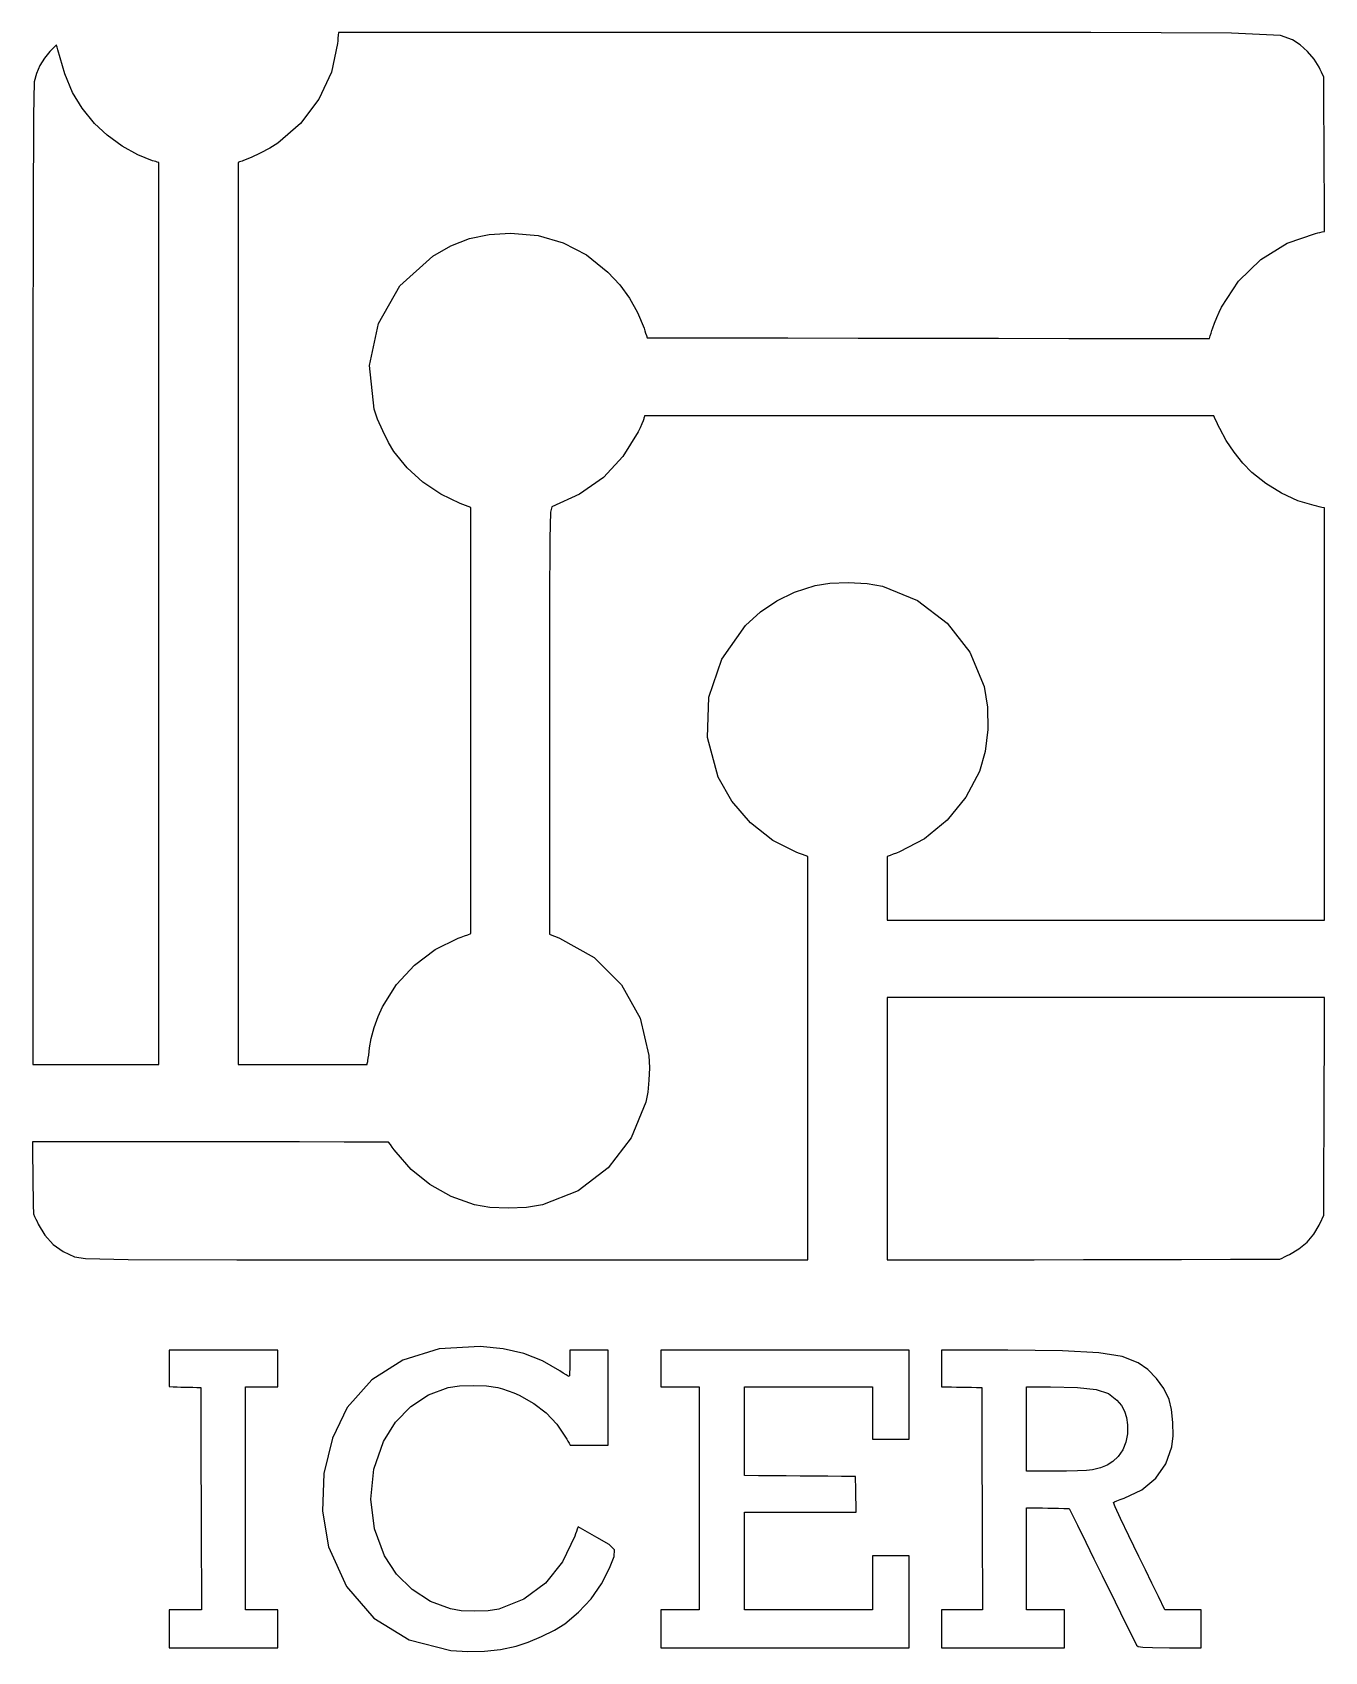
# Model space of a CAD drawing. Extents: x 29 to 187, y 91 to 289.
import ezdxf

# ---------------------------------------------------------------- set-up
doc = ezdxf.new("R2010")
doc.units = 0
doc.layers.add('Layer_1', color=7, linetype='CONTINUOUS')

msp = doc.modelspace()

# ---------------------------------------------------------------- linework, layer by layer
at = {"layer": 'Layer_1', "color": 7}
for p, q in [((32.287986, 287.069306), (32.085139, 286.866458)), ((32.332083, 286.919375), (32.287986, 287.069306)), ((32.287986, 287.069306), (32.287986, 287.069306)), ((32.367361, 286.760625), (32.332083, 286.919375)), ((66.622083, 287.210417), (65.890069, 283.735556)), ((66.648542, 287.554375), (66.622083, 287.210417)), ((66.675, 287.898333), (66.648542, 287.554375)), ((66.701458, 288.242292), (66.675, 287.898333)), ((66.727917, 288.58625), (66.701458, 288.242292)), ((80.953681, 288.58625), (66.727917, 288.58625)), ((66.727917, 288.58625), (66.727917, 288.58625)), ((95.170625, 288.58625), (80.953681, 288.58625)), ((109.396389, 288.58625), (95.170625, 288.58625)), ((123.622153, 288.58625), (109.396389, 288.58625)), ((158.661806, 288.577431), (123.622153, 288.58625)), ((175.842083, 288.498056), (158.661806, 288.577431)), ((181.839306, 288.224653), (175.842083, 288.498056)), ((183.312153, 287.677847), (181.839306, 288.224653)), ((184.238194, 287.078125), (183.312153, 287.677847)), ((185.146597, 286.257917), (184.238194, 287.078125)), ((30.815139, 285.455347), (30.250694, 284.538125)), ((31.476597, 286.249097), (30.815139, 285.455347)), ((31.679444, 286.451944), (31.476597, 286.249097)), ((31.882292, 286.663611), (31.679444, 286.451944)), ((32.085139, 286.866458), (31.882292, 286.663611)), ((32.411458, 286.601875), (32.367361, 286.760625)), ((32.446736, 286.451944), (32.411458, 286.601875)), ((33.293403, 283.541528), (32.446736, 286.451944)), ((185.949167, 285.314236), (185.146597, 286.257917)), ((186.557708, 284.326458), (185.949167, 285.314236)), ((29.818542, 283.559167), (29.545139, 282.55375)), ((30.250694, 284.538125), (29.818542, 283.559167)), ((34.237083, 281.257292), (33.293403, 283.541528)), ((65.890069, 283.735556), (64.346667, 280.419444)), ((186.698819, 284.035417), (186.557708, 284.326458)), ((186.839931, 283.744375), (186.698819, 284.035417)), ((186.989861, 283.444514), (186.839931, 283.744375)), ((187.130972, 283.153472), (186.989861, 283.444514)), ((187.148611, 280.789861), (187.130972, 283.153472)), ((29.545139, 282.55375), (29.465764, 278.382153)), ((35.40125, 279.317014), (34.237083, 281.257292)), ((36.927014, 277.447292), (35.40125, 279.317014)), ((64.346667, 280.419444), (62.115347, 277.447292)), ((187.157431, 278.42625), (187.148611, 280.789861)), ((29.465764, 278.382153), (29.412847, 266.863958)), ((38.470417, 276.018542), (36.927014, 277.447292)), ((62.115347, 277.447292), (59.319583, 275.048403)), ((187.16625, 276.071458), (187.157431, 278.42625)), ((40.296042, 274.695625), (38.470417, 276.018542)), ((59.319583, 275.048403), (58.331806, 274.439861)), ((187.183889, 273.707847), (187.16625, 276.071458)), ((42.218681, 273.619653), (40.296042, 274.695625)), ((44.026667, 272.896458), (42.218681, 273.619653)), ((56.056389, 273.284514), (55.147986, 272.922917)), ((57.185278, 273.8225), (56.056389, 273.284514)), ((58.331806, 274.439861), (57.185278, 273.8225)), ((187.192708, 271.344236), (187.183889, 273.707847)), ((44.220694, 272.843542), (44.026667, 272.896458)), ((44.405903, 272.790625), (44.220694, 272.843542)), ((44.599931, 272.728889), (44.405903, 272.790625)), ((44.793958, 272.675972), (44.599931, 272.728889)), ((44.793958, 258.9), (44.793958, 272.675972)), ((54.645278, 272.764167), (54.477708, 272.702431)), ((54.477708, 272.702431), (54.477708, 258.926458)), ((54.812847, 272.817083), (54.645278, 272.764167)), ((54.980417, 272.87), (54.812847, 272.817083)), ((55.147986, 272.922917), (54.980417, 272.87)), ((187.210347, 268.980625), (187.192708, 271.344236)), ((187.219167, 266.617014), (187.210347, 268.980625)), ((29.412847, 266.863958), (29.377569, 248.060903)), ((187.236806, 264.253403), (187.219167, 266.617014)), ((80.477431, 262.515972), (82.744028, 263.397917)), ((82.744028, 263.397917), (85.142917, 263.900625)), ((85.142917, 263.900625), (87.753472, 264.068194)), ((87.753472, 264.068194), (91.1225, 263.777153)), ((91.1225, 263.777153), (94.209306, 262.886389)), ((182.650694, 262.842292), (186.107917, 264.024097)), ((186.107917, 264.024097), (186.390139, 264.085833)), ((186.390139, 264.085833), (186.672361, 264.13875)), ((186.672361, 264.13875), (186.954583, 264.200486)), ((186.954583, 264.200486), (187.236806, 264.253403)), ((74.250903, 257.603542), (78.246111, 261.245972)), ((78.246111, 261.245972), (80.477431, 262.515972)), ((94.209306, 262.886389), (97.040347, 261.404722)), ((97.040347, 261.404722), (99.659722, 259.305694)), ((179.449236, 260.840278), (182.650694, 262.842292)), ((99.659722, 259.305694), (101.106111, 257.753472)), ((176.706389, 258.176806), (179.449236, 260.840278)), ((44.793958, 245.124028), (44.793958, 258.9)), ((54.477708, 258.926458), (54.477708, 245.150486)), ((71.640347, 253.035069), (74.250903, 257.603542)), ((101.106111, 257.753472), (102.314375, 256.113056)), ((174.616181, 255.010625), (176.706389, 258.176806)), ((102.314375, 256.113056), (103.293333, 254.340347)), ((103.293333, 254.340347), (104.078264, 252.426528)), ((173.787153, 253.070347), (174.051736, 253.749444)), ((174.051736, 253.749444), (174.342778, 254.419722)), ((174.342778, 254.419722), (174.616181, 255.010625)), ((70.546736, 247.893333), (71.640347, 253.035069)), ((104.078264, 252.426528), (104.175278, 252.135486)), ((104.175278, 252.135486), (104.272292, 251.844444)), ((104.272292, 251.844444), (104.369306, 251.562222)), ((104.369306, 251.562222), (104.466319, 251.271181)), ((104.466319, 251.271181), (113.056458, 251.253542)), ((173.160972, 251.174167), (173.266806, 251.500486)), ((173.266806, 251.500486), (173.363819, 251.826806)), ((173.363819, 251.826806), (173.469653, 252.144306)), ((173.469653, 252.144306), (173.575486, 252.470625)), ((173.575486, 252.470625), (173.787153, 253.070347)), ((113.056458, 251.253542), (121.637778, 251.244722)), ((121.637778, 251.244722), (130.227917, 251.235903)), ((130.227917, 251.235903), (138.818056, 251.227083)), ((138.818056, 251.227083), (147.399375, 251.209444)), ((147.399375, 251.209444), (155.989514, 251.200625)), ((155.989514, 251.200625), (164.570833, 251.191806)), ((164.570833, 251.191806), (173.160972, 251.174167)), ((29.377569, 248.060903), (29.36875, 222.025903)), ((71.102361, 242.539931), (70.546736, 247.893333)), ((44.793958, 231.348056), (44.793958, 245.124028)), ((54.477708, 245.150486), (54.477708, 231.365694)), ((71.516875, 241.340486), (71.102361, 242.539931)), ((104.034167, 241.375764), (103.954792, 241.137639)), ((104.060625, 241.463958), (104.034167, 241.375764)), ((104.087083, 241.552153), (104.060625, 241.463958)), ((104.113542, 241.649167), (104.087083, 241.552153)), ((104.131181, 241.737361), (104.113542, 241.649167)), ((112.827153, 241.737361), (104.131181, 241.737361)), ((104.131181, 241.737361), (104.131181, 241.737361)), ((121.523125, 241.737361), (112.827153, 241.737361)), ((130.210278, 241.737361), (121.523125, 241.737361)), ((138.90625, 241.737361), (130.210278, 241.737361)), ((147.602222, 241.737361), (138.90625, 241.737361)), ((156.289375, 241.737361), (147.602222, 241.737361)), ((164.985347, 241.737361), (156.289375, 241.737361)), ((173.681319, 241.737361), (164.985347, 241.737361)), ((173.866528, 241.340486), (173.681319, 241.737361)), ((72.143056, 239.885278), (71.516875, 241.340486)), ((72.839792, 238.465347), (72.143056, 239.885278)), ((103.34625, 239.770625), (101.494167, 236.754375)), ((103.584375, 240.282153), (103.34625, 239.770625)), ((103.796042, 240.749583), (103.584375, 240.282153)), ((103.954792, 241.137639), (103.796042, 240.749583)), ((174.051736, 240.952431), (173.866528, 241.340486)), ((174.236944, 240.564375), (174.051736, 240.952431)), ((174.422153, 240.176319), (174.236944, 240.564375)), ((175.215903, 238.721111), (174.422153, 240.176319)), ((73.492431, 237.380556), (72.839792, 238.465347)), ((176.186042, 237.274722), (175.215903, 238.721111)), ((75.115208, 235.396181), (73.492431, 237.380556)), ((101.494167, 236.754375), (99.104097, 234.205556)), ((177.262014, 235.934167), (176.186042, 237.274722)), ((178.355625, 234.805278), (177.262014, 235.934167)), ((77.064306, 233.641111), (75.115208, 235.396181)), ((79.251528, 232.168264), (77.064306, 233.641111)), ((99.104097, 234.205556), (96.2025, 232.150625)), ((180.066597, 233.447083), (178.355625, 234.805278)), ((81.623958, 231.039375), (79.251528, 232.168264)), ((96.2025, 232.150625), (92.824653, 230.633681)), ((181.980417, 232.282917), (180.066597, 233.447083)), ((183.982431, 231.365694), (181.980417, 232.282917)), ((44.793958, 217.572083), (44.793958, 231.348056)), ((54.477708, 231.365694), (54.477708, 217.589722)), ((81.941458, 230.915903), (81.623958, 231.039375)), ((82.267778, 230.792431), (81.941458, 230.915903)), ((82.585278, 230.668958), (82.267778, 230.792431)), ((82.911597, 230.545486), (82.585278, 230.668958)), ((82.911597, 224.036736), (82.911597, 230.545486)), ((92.648264, 229.972222), (92.55125, 226.761944)), ((92.824653, 230.633681), (92.648264, 229.972222)), ((185.949167, 230.765972), (183.982431, 231.365694)), ((186.266667, 230.686597), (185.949167, 230.765972)), ((186.584167, 230.616042), (186.266667, 230.686597)), ((186.901667, 230.545486), (186.584167, 230.616042)), ((187.219167, 230.474931), (186.901667, 230.545486)), ((187.219167, 224.177847), (187.219167, 230.474931)), ((92.55125, 226.761944), (92.515972, 218.939097)), ((82.911597, 217.527986), (82.911597, 224.036736)), ((187.219167, 217.880764), (187.219167, 224.177847)), ((29.36875, 222.025903), (29.36875, 207.138681)), ((120.288403, 219.133125), (122.475625, 220.191458)), ((122.475625, 220.191458), (124.971528, 221.011667)), ((124.971528, 221.011667), (126.761875, 221.285069)), ((126.761875, 221.285069), (129.037292, 221.355625)), ((129.037292, 221.355625), (131.347986, 221.240972)), ((131.347986, 221.240972), (133.226528, 220.923472)), ((133.226528, 220.923472), (137.503958, 219.159583)), ((92.515972, 218.939097), (92.507153, 204.457569)), ((116.487222, 216.099236), (118.321667, 217.78375)), ((118.321667, 217.78375), (120.288403, 219.133125)), ((137.503958, 219.159583), (141.111111, 216.407917)), ((187.219167, 211.583681), (187.219167, 217.880764)), ((44.793958, 203.796111), (44.793958, 217.572083)), ((54.477708, 217.589722), (54.477708, 203.804931)), ((82.911597, 211.019236), (82.911597, 217.527986)), ((113.567986, 212.007014), (116.487222, 216.099236)), ((141.111111, 216.407917), (143.871597, 212.853681)), ((111.998125, 207.359167), (113.567986, 212.007014)), ((143.871597, 212.853681), (145.626667, 208.655625)), ((82.911597, 204.510486), (82.911597, 211.019236)), ((187.219167, 205.286597), (187.219167, 211.583681)), ((145.626667, 208.655625), (146.058819, 206.142083)), ((29.36875, 207.138681), (29.36875, 192.251458)), ((111.830556, 202.446736), (111.998125, 207.359167)), ((146.058819, 206.142083), (146.094097, 203.425694)), ((44.793958, 190.020139), (44.793958, 203.796111)), ((54.477708, 203.804931), (54.477708, 190.028958)), ((82.911597, 198.001736), (82.911597, 204.510486)), ((92.507153, 204.457569), (92.507153, 197.94)), ((187.219167, 198.998333), (187.219167, 205.286597)), ((113.118194, 197.578403), (111.830556, 202.446736)), ((146.094097, 203.425694), (145.758958, 200.735764)), ((145.758958, 200.735764), (145.053403, 198.275139)), ((82.911597, 191.492986), (82.911597, 198.001736)), ((92.507153, 197.94), (92.507153, 191.422431)), ((145.053403, 198.275139), (143.412986, 195.135417)), ((187.219167, 192.70125), (187.219167, 198.998333)), ((114.785069, 194.650347), (113.118194, 197.578403)), ((117.078125, 192.013333), (114.785069, 194.650347)), ((143.412986, 195.135417), (141.119931, 192.330833)), ((29.36875, 192.251458), (29.36875, 177.355417)), ((119.803333, 189.861389), (117.078125, 192.013333)), ((141.119931, 192.330833), (138.359444, 190.055417)), ((187.219167, 186.404167), (187.219167, 192.70125)), ((44.793958, 176.244167), (44.793958, 190.020139)), ((54.477708, 190.028958), (54.477708, 176.244167)), ((82.911597, 184.984236), (82.911597, 191.492986)), ((92.507153, 191.422431), (92.507153, 184.904861)), ((138.359444, 190.055417), (135.299097, 188.459097)), ((122.749028, 188.370903), (119.803333, 189.861389)), ((123.084167, 188.25625), (122.749028, 188.370903)), ((123.419306, 188.132778), (123.084167, 188.25625)), ((123.745625, 188.018125), (123.419306, 188.132778)), ((124.080764, 187.894653), (123.745625, 188.018125)), ((134.152569, 188.026944), (133.764514, 187.877014)), ((134.531806, 188.168056), (134.152569, 188.026944)), ((134.911042, 188.317986), (134.531806, 188.168056)), ((135.299097, 188.459097), (134.911042, 188.317986)), ((124.080764, 181.729861), (124.080764, 187.894653)), ((133.764514, 187.877014), (133.764514, 186.906875)), ((133.764514, 186.906875), (133.764514, 185.936736)), ((187.219167, 180.107083), (187.219167, 186.404167)), ((82.911597, 178.475486), (82.911597, 184.984236)), ((92.507153, 184.904861), (92.507153, 178.387292)), ((133.764514, 185.936736), (133.764514, 184.966597)), ((133.764514, 184.966597), (133.764514, 183.996458)), ((133.764514, 183.996458), (133.764514, 183.0175)), ((133.764514, 183.0175), (133.764514, 182.047361)), ((133.764514, 182.047361), (133.764514, 181.077222)), ((124.080764, 175.573889), (124.080764, 181.729861)), ((133.764514, 181.077222), (133.764514, 180.107083)), ((133.764514, 180.107083), (140.449653, 180.107083)), ((140.449653, 180.107083), (147.125972, 180.107083)), ((147.125972, 180.107083), (153.811111, 180.107083)), ((153.811111, 180.107083), (160.49625, 180.107083)), ((160.49625, 180.107083), (167.172569, 180.107083)), ((167.172569, 180.107083), (173.857708, 180.107083)), ((173.857708, 180.107083), (180.542847, 180.107083)), ((180.542847, 180.107083), (187.219167, 180.107083)), ((81.747431, 178.043333), (82.135486, 178.184444)), ((82.135486, 178.184444), (82.523542, 178.334375)), ((82.523542, 178.334375), (82.911597, 178.475486)), ((92.507153, 178.387292), (92.824653, 178.263819)), ((92.824653, 178.263819), (93.133333, 178.149167)), ((93.133333, 178.149167), (93.450833, 178.025694)), ((29.36875, 177.355417), (29.36875, 162.468194)), ((44.793958, 162.468194), (44.793958, 176.244167)), ((54.477708, 176.244167), (54.477708, 162.468194)), ((76.005972, 174.594931), (78.554792, 176.50875)), ((78.554792, 176.50875), (81.368194, 177.902222)), ((81.368194, 177.902222), (81.747431, 178.043333)), ((93.450833, 178.025694), (93.759514, 177.902222)), ((93.759514, 177.902222), (97.966389, 175.547431)), ((73.81875, 172.231319), (76.005972, 174.594931)), ((97.966389, 175.547431), (101.317778, 172.213681)), ((124.080764, 169.409097), (124.080764, 175.573889)), ((72.107778, 169.506111), (73.81875, 172.231319)), ((101.317778, 172.213681), (103.610833, 168.139097)), ((133.764514, 170.661458), (133.764514, 166.657431)), ((140.449653, 170.661458), (133.764514, 170.661458)), ((133.764514, 170.661458), (133.764514, 170.661458)), ((147.134792, 170.661458), (140.449653, 170.661458)), ((153.811111, 170.661458), (147.134792, 170.661458)), ((160.49625, 170.661458), (153.811111, 170.661458)), ((167.181389, 170.661458), (160.49625, 170.661458)), ((173.866528, 170.661458), (167.181389, 170.661458)), ((180.551667, 170.661458), (173.866528, 170.661458)), ((187.227986, 170.661458), (180.551667, 170.661458)), ((187.219167, 167.336528), (187.227986, 170.661458)), ((71.111181, 166.98375), (71.578611, 168.324306)), ((71.578611, 168.324306), (72.107778, 169.506111)), ((124.080764, 163.244306), (124.080764, 169.409097)), ((70.749583, 165.660833), (71.111181, 166.98375)), ((103.610833, 168.139097), (104.669167, 163.579444)), ((133.764514, 166.657431), (133.764514, 162.644583)), ((187.210347, 164.002778), (187.219167, 167.336528)), ((70.485, 164.064514), (70.537917, 164.514306)), ((70.537917, 164.514306), (70.749583, 165.660833)), ((29.36875, 162.468194), (31.291389, 162.468194)), ((31.291389, 162.468194), (33.222847, 162.468194)), ((33.222847, 162.468194), (35.145486, 162.468194)), ((35.145486, 162.468194), (37.076944, 162.468194)), ((37.076944, 162.468194), (39.008403, 162.468194)), ((39.008403, 162.468194), (40.931042, 162.468194)), ((40.931042, 162.468194), (42.8625, 162.468194)), ((42.8625, 162.468194), (44.793958, 162.468194)), ((54.477708, 162.468194), (56.444444, 162.468194)), ((56.444444, 162.468194), (58.42, 162.468194)), ((58.42, 162.468194), (60.386736, 162.468194)), ((60.386736, 162.468194), (62.353472, 162.468194)), ((62.353472, 162.468194), (64.329028, 162.468194)), ((64.329028, 162.468194), (66.295764, 162.468194)), ((66.295764, 162.468194), (68.2625, 162.468194)), ((68.2625, 162.468194), (70.238056, 162.468194)), ((70.238056, 162.468194), (70.255694, 162.591667)), ((70.255694, 162.591667), (70.282153, 162.715139)), ((70.282153, 162.715139), (70.308611, 162.838611)), ((70.308611, 162.838611), (70.32625, 162.962083)), ((70.32625, 162.962083), (70.370347, 163.235486)), ((70.370347, 163.235486), (70.432083, 163.614722)), ((70.432083, 163.614722), (70.485, 164.064514)), ((104.669167, 163.579444), (104.730903, 162.071319)), ((124.080764, 157.088333), (124.080764, 163.244306)), ((133.764514, 162.644583), (133.764514, 158.640556)), ((187.192708, 160.677847), (187.210347, 164.002778)), ((104.677986, 160.545556), (104.528056, 159.107986)), ((104.730903, 162.071319), (104.677986, 160.545556)), ((187.183889, 157.344097), (187.192708, 160.677847)), ((104.528056, 159.107986), (104.281111, 157.864444)), ((133.764514, 158.640556), (133.764514, 154.627708)), ((104.281111, 157.864444), (102.490764, 153.498819)), ((124.080764, 150.923542), (124.080764, 157.088333)), ((187.16625, 154.019167), (187.183889, 157.344097)), ((133.764514, 154.627708), (133.764514, 150.623681)), ((34.775069, 153.022569), (29.333472, 153.031389)), ((29.333472, 153.031389), (29.351111, 151.928958)), ((40.216667, 153.022569), (34.775069, 153.022569)), ((45.658264, 153.022569), (40.216667, 153.022569)), ((51.099861, 153.01375), (45.658264, 153.022569)), ((56.541458, 153.01375), (51.099861, 153.01375)), ((61.983056, 153.01375), (56.541458, 153.01375)), ((67.424653, 153.004931), (61.983056, 153.01375)), ((72.86625, 153.004931), (67.424653, 153.004931)), ((73.086736, 152.69625), (72.86625, 153.004931)), ((73.316042, 152.37875), (73.086736, 152.69625)), ((73.536528, 152.070069), (73.316042, 152.37875)), ((102.490764, 153.498819), (99.686181, 149.83875)), ((187.157431, 150.685417), (187.16625, 154.019167)), ((29.351111, 151.928958), (29.359931, 150.826528)), ((29.359931, 150.826528), (29.377569, 149.724097)), ((73.765833, 151.761389), (73.536528, 152.070069)), ((75.626736, 149.627083), (73.765833, 151.761389)), ((124.080764, 144.75875), (124.080764, 150.923542)), ((133.764514, 150.623681), (133.764514, 146.610833)), ((187.148611, 147.360486), (187.157431, 150.685417)), ((29.377569, 149.724097), (29.395208, 148.621667)), ((29.395208, 148.621667), (29.404028, 147.519236)), ((77.910972, 147.810278), (75.626736, 149.627083)), ((99.686181, 149.83875), (96.026111, 147.060625)), ((29.404028, 147.519236), (29.421667, 146.416806)), ((29.421667, 146.416806), (29.439306, 145.314375)), ((80.512708, 146.363889), (77.910972, 147.810278)), ((96.026111, 147.060625), (91.678125, 145.332014)), ((133.764514, 146.610833), (133.764514, 142.597986)), ((187.130972, 144.035556), (187.148611, 147.360486)), ((29.439306, 145.314375), (29.456944, 144.211944)), ((83.361389, 145.340833), (80.512708, 146.363889)), ((85.24875, 145.014514), (83.361389, 145.340833)), ((87.47125, 144.908681), (85.24875, 145.014514)), ((89.711389, 145.014514), (87.47125, 144.908681)), ((91.678125, 145.332014), (89.711389, 145.014514)), ((124.080764, 138.602778), (124.080764, 144.75875)), ((29.456944, 144.211944), (29.598056, 143.894444)), ((29.598056, 143.894444), (29.747986, 143.585764)), ((29.747986, 143.585764), (29.897917, 143.277083)), ((29.897917, 143.277083), (30.047847, 142.959583)), ((30.047847, 142.959583), (30.850417, 141.610208)), ((133.764514, 142.597986), (133.764514, 138.593958)), ((185.913889, 141.7425), (186.557708, 142.827292)), ((186.557708, 142.827292), (186.698819, 143.127153)), ((186.698819, 143.127153), (186.84875, 143.427014)), ((186.84875, 143.427014), (186.989861, 143.726875)), ((186.989861, 143.726875), (187.130972, 144.035556)), ((30.850417, 141.610208), (31.864653, 140.490139)), ((31.864653, 140.490139), (33.081736, 139.608194)), ((184.097083, 139.943333), (185.084861, 140.772361)), ((185.084861, 140.772361), (185.913889, 141.7425)), ((33.081736, 139.608194), (34.492847, 138.973194)), ((34.492847, 138.973194), (35.824583, 138.761528)), ((35.824583, 138.761528), (41.028056, 138.655694)), ((41.028056, 138.655694), (54.301319, 138.611597)), ((54.301319, 138.611597), (79.815972, 138.602778)), ((79.815972, 138.602778), (90.884375, 138.602778)), ((90.884375, 138.602778), (101.943958, 138.602778)), ((101.943958, 138.602778), (113.012361, 138.602778)), ((113.012361, 138.602778), (124.080764, 138.602778)), ((133.764514, 138.593958), (139.761736, 138.602778)), ((139.761736, 138.602778), (145.758958, 138.620417)), ((145.758958, 138.620417), (151.756181, 138.629236)), ((151.756181, 138.629236), (157.762222, 138.638056)), ((157.762222, 138.638056), (163.759444, 138.655694)), ((163.759444, 138.655694), (169.756667, 138.664514)), ((169.756667, 138.664514), (175.753889, 138.673333)), ((175.753889, 138.673333), (181.751111, 138.690972)), ((181.751111, 138.690972), (182.050972, 138.832083)), ((182.050972, 138.832083), (182.350833, 138.982014)), ((182.350833, 138.982014), (182.659514, 139.123125)), ((182.659514, 139.123125), (182.959375, 139.273056)), ((182.959375, 139.273056), (184.097083, 139.943333)), ((46.046319, 127.552014), (46.046319, 126.996389)), ((47.704375, 127.552014), (46.046319, 127.552014)), ((46.046319, 127.552014), (46.046319, 127.552014)), ((46.046319, 126.996389), (46.046319, 126.440764)), ((49.362431, 127.552014), (47.704375, 127.552014)), ((51.029306, 127.552014), (49.362431, 127.552014)), ((52.687361, 127.552014), (51.029306, 127.552014)), ((54.345417, 127.552014), (52.687361, 127.552014)), ((56.003472, 127.552014), (54.345417, 127.552014)), ((57.661528, 127.552014), (56.003472, 127.552014)), ((59.319583, 127.552014), (57.661528, 127.552014)), ((59.319583, 126.996389), (59.319583, 127.552014)), ((59.319583, 126.440764), (59.319583, 126.996389)), ((79.0575, 127.737222), (74.6125, 126.361389)), ((84.058125, 128.037083), (79.0575, 127.737222)), ((86.862708, 127.746042), (84.058125, 128.037083)), ((84.058125, 128.037083), (84.058125, 128.037083)), ((89.367431, 127.163958), (86.862708, 127.746042)), ((91.660486, 126.264375), (89.367431, 127.163958)), ((95.602778, 127.552014), (95.020694, 127.552014)), ((95.020694, 127.552014), (95.020694, 127.155139)), ((95.020694, 127.155139), (95.020694, 126.749444)), ((95.020694, 126.749444), (95.020694, 126.352569)), ((96.184861, 127.552014), (95.602778, 127.552014)), ((96.766944, 127.552014), (96.184861, 127.552014)), ((97.349028, 127.552014), (96.766944, 127.552014)), ((97.931111, 127.552014), (97.349028, 127.552014)), ((98.513194, 127.552014), (97.931111, 127.552014)), ((99.104097, 127.552014), (98.513194, 127.552014)), ((99.686181, 127.552014), (99.104097, 127.552014)), ((99.686181, 126.105625), (99.686181, 127.552014)), ((106.142014, 127.552014), (106.142014, 126.996389)), ((109.934375, 127.552014), (106.142014, 127.552014)), ((106.142014, 127.552014), (106.142014, 127.552014)), ((106.142014, 126.996389), (106.142014, 126.440764)), ((113.717917, 127.552014), (109.934375, 127.552014)), ((117.510278, 127.552014), (113.717917, 127.552014)), ((121.302639, 127.552014), (117.510278, 127.552014)), ((125.086181, 127.552014), (121.302639, 127.552014)), ((128.878542, 127.552014), (125.086181, 127.552014)), ((132.670903, 127.552014), (128.878542, 127.552014)), ((136.454444, 127.552014), (132.670903, 127.552014)), ((136.454444, 126.193819), (136.454444, 127.552014)), ((140.405556, 127.552014), (140.405556, 126.996389)), ((142.434028, 127.552014), (140.405556, 127.552014)), ((140.405556, 127.552014), (140.405556, 127.552014)), ((140.405556, 126.996389), (140.405556, 126.440764)), ((144.4625, 127.552014), (142.434028, 127.552014)), ((146.490972, 127.552014), (144.4625, 127.552014)), ((148.519444, 127.552014), (146.490972, 127.552014)), ((155.213403, 127.490278), (148.519444, 127.552014)), ((159.640764, 127.260972), (155.213403, 127.490278)), ((162.489444, 126.793542), (159.640764, 127.260972)), ((164.438542, 126.02625), (162.489444, 126.793542)), ((46.046319, 126.440764), (46.046319, 125.885139)), ((46.046319, 125.885139), (46.046319, 125.329514)), ((46.046319, 125.329514), (46.046319, 124.782708)), ((46.046319, 124.782708), (46.046319, 124.227083)), ((59.319583, 125.885139), (59.319583, 126.440764)), ((59.319583, 125.329514), (59.319583, 125.885139)), ((59.319583, 124.773889), (59.319583, 125.329514)), ((59.319583, 124.218264), (59.319583, 124.773889)), ((74.6125, 126.361389), (70.828958, 123.953681)), ((93.794792, 125.038472), (91.660486, 126.264375)), ((94.200486, 124.765069), (93.794792, 125.038472)), ((94.553264, 124.553403), (94.200486, 124.765069)), ((94.985417, 124.817986), (94.958958, 124.474028)), ((95.011875, 125.329514), (94.985417, 124.817986)), ((95.020694, 125.946875), (95.011875, 125.329514)), ((95.020694, 126.352569), (95.020694, 125.946875)), ((99.686181, 124.659236), (99.686181, 126.105625)), ((99.686181, 123.212847), (99.686181, 124.659236)), ((106.142014, 126.440764), (106.142014, 125.885139)), ((106.142014, 125.885139), (106.142014, 125.329514)), ((106.142014, 125.329514), (106.142014, 124.773889)), ((106.142014, 124.773889), (106.142014, 124.218264)), ((136.454444, 124.835625), (136.454444, 126.193819)), ((136.454444, 123.477431), (136.454444, 124.835625)), ((140.405556, 126.440764), (140.405556, 125.885139)), ((140.405556, 125.885139), (140.405556, 125.329514)), ((140.405556, 125.329514), (140.405556, 124.773889)), ((140.405556, 124.773889), (140.405556, 124.218264)), ((165.629167, 125.206042), (164.438542, 126.02625)), ((166.705139, 124.130069), (165.629167, 125.206042)), ((46.046319, 124.227083), (46.046319, 123.671458)), ((46.046319, 123.671458), (46.046319, 123.115833)), ((46.046319, 123.115833), (46.531389, 123.098194)), ((46.531389, 123.098194), (47.007639, 123.089375)), ((47.007639, 123.089375), (47.492708, 123.071736)), ((47.492708, 123.071736), (47.977778, 123.062917)), ((47.977778, 123.062917), (48.454028, 123.045278)), ((48.454028, 123.045278), (48.939097, 123.036458)), ((48.939097, 123.036458), (49.424167, 123.027639)), ((49.424167, 123.027639), (49.900417, 123.01)), ((49.900417, 123.01), (49.918056, 119.614514)), ((55.377292, 119.693889), (55.377292, 123.098194)), ((55.377292, 123.098194), (55.871181, 123.098194)), ((55.871181, 123.098194), (56.365069, 123.098194)), ((56.365069, 123.098194), (56.858958, 123.098194)), ((56.858958, 123.098194), (57.344028, 123.098194)), ((57.344028, 123.098194), (57.837917, 123.098194)), ((57.837917, 123.098194), (58.331806, 123.098194)), ((58.331806, 123.098194), (58.825694, 123.098194)), ((58.825694, 123.098194), (59.319583, 123.098194)), ((59.319583, 123.653819), (59.319583, 124.218264)), ((59.319583, 123.098194), (59.319583, 123.653819)), ((70.828958, 123.953681), (67.812708, 120.558194)), ((77.743403, 122.119236), (80.142292, 123.001181)), ((80.142292, 123.001181), (81.509306, 123.195208)), ((81.509306, 123.195208), (83.176181, 123.265764)), ((83.176181, 123.265764), (84.843056, 123.204028)), ((84.843056, 123.204028), (86.210069, 123.001181)), ((86.210069, 123.001181), (86.774514, 122.842431)), ((86.774514, 122.842431), (87.453611, 122.613125)), ((94.800208, 124.403472), (94.553264, 124.553403)), ((94.923681, 124.350556), (94.800208, 124.403472)), ((94.958958, 124.474028), (94.923681, 124.350556)), ((99.686181, 121.766458), (99.686181, 123.212847)), ((106.142014, 124.218264), (106.142014, 123.653819)), ((106.142014, 123.653819), (106.142014, 123.098194)), ((106.142014, 123.098194), (106.724097, 123.098194)), ((106.724097, 123.098194), (107.306181, 123.098194)), ((107.306181, 123.098194), (107.888264, 123.098194)), ((107.888264, 123.098194), (108.470347, 123.098194)), ((108.470347, 123.098194), (109.052431, 123.098194)), ((109.052431, 123.098194), (109.634514, 123.098194)), ((109.634514, 123.098194), (110.225417, 123.098194)), ((110.225417, 123.098194), (110.8075, 123.098194)), ((110.8075, 123.098194), (110.8075, 119.693889)), ((116.36375, 121.74), (116.36375, 123.098194)), ((116.36375, 123.098194), (118.312847, 123.098194)), ((118.312847, 123.098194), (120.270764, 123.098194)), ((120.270764, 123.098194), (122.219861, 123.098194)), ((122.219861, 123.098194), (124.168958, 123.098194)), ((124.168958, 123.098194), (126.118056, 123.098194)), ((126.118056, 123.098194), (128.067153, 123.098194)), ((128.067153, 123.098194), (130.025069, 123.098194)), ((130.025069, 123.098194), (131.974167, 123.098194)), ((131.974167, 123.098194), (131.974167, 122.295625)), ((136.454444, 122.119236), (136.454444, 123.477431)), ((140.405556, 124.218264), (140.405556, 123.662639)), ((140.405556, 123.662639), (140.405556, 123.107014)), ((140.405556, 123.107014), (141.022917, 123.098194)), ((141.022917, 123.098194), (141.640278, 123.089375)), ((141.640278, 123.089375), (142.248819, 123.071736)), ((142.248819, 123.071736), (142.866181, 123.062917)), ((142.866181, 123.062917), (143.483542, 123.045278)), ((143.483542, 123.045278), (144.100903, 123.036458)), ((144.100903, 123.036458), (144.718264, 123.027639)), ((144.718264, 123.027639), (145.335625, 123.01)), ((145.335625, 123.01), (145.344444, 119.614514)), ((150.803681, 123.098194), (151.535694, 123.098194)), ((150.803681, 121.810556), (150.803681, 123.098194)), ((150.803681, 123.098194), (150.803681, 123.098194)), ((151.535694, 123.098194), (152.267708, 123.098194)), ((152.267708, 123.098194), (152.990903, 123.098194)), ((152.990903, 123.098194), (153.722917, 123.098194)), ((153.722917, 123.098194), (157.056667, 123.027639)), ((157.056667, 123.027639), (159.314444, 122.771875)), ((159.314444, 122.771875), (160.81375, 122.269167)), ((167.604722, 122.877708), (166.705139, 124.130069)), ((168.257361, 121.528333), (167.604722, 122.877708)), ((75.565, 120.681667), (77.743403, 122.119236)), ((87.453611, 122.613125), (88.159167, 122.339722)), ((88.159167, 122.339722), (88.811806, 122.0575)), ((88.811806, 122.0575), (90.602153, 121.069722)), ((90.602153, 121.069722), (92.119097, 119.914375)), ((99.686181, 120.320069), (99.686181, 121.766458)), ((116.36375, 120.381806), (116.36375, 121.74)), ((131.974167, 122.295625), (131.974167, 121.501875)), ((131.974167, 121.501875), (131.974167, 120.699306)), ((131.974167, 120.699306), (131.974167, 119.896736)), ((136.454444, 120.761042), (136.454444, 122.119236)), ((136.454444, 119.402847), (136.454444, 120.761042)), ((150.803681, 120.514097), (150.803681, 121.810556)), ((160.81375, 122.269167), (161.863264, 121.466597)), ((161.863264, 121.466597), (162.40125, 120.805139)), ((162.40125, 120.805139), (162.780486, 120.117222)), ((168.539583, 120.31125), (168.257361, 121.528333)), ((49.918056, 119.614514), (49.926875, 116.219028)), ((55.377292, 116.289583), (55.377292, 119.693889)), ((67.812708, 120.558194), (65.987083, 116.827569)), ((72.23125, 116.421875), (73.704097, 118.759028)), ((73.704097, 118.759028), (75.565, 120.681667)), ((92.119097, 119.914375), (93.406736, 118.547361)), ((99.686181, 118.873681), (99.686181, 120.320069)), ((99.686181, 117.418472), (99.686181, 118.873681)), ((110.8075, 119.693889), (110.8075, 116.289583)), ((116.36375, 119.023611), (116.36375, 120.381806)), ((116.36375, 117.665417), (116.36375, 119.023611)), ((131.974167, 119.896736), (131.974167, 119.094167)), ((131.974167, 119.094167), (131.974167, 118.291597)), ((136.454444, 118.044653), (136.454444, 119.402847)), ((145.344444, 119.614514), (145.362083, 116.219028)), ((150.803681, 119.226458), (150.803681, 120.514097)), ((150.803681, 117.938819), (150.803681, 119.226458)), ((162.780486, 120.117222), (163.018611, 119.35875)), ((163.018611, 119.35875), (163.142083, 118.459167)), ((168.698333, 118.732569), (168.539583, 120.31125)), ((168.715972, 117.109792), (168.698333, 118.732569)), ((65.987083, 116.827569), (64.964028, 112.488403)), ((93.406736, 118.547361), (94.491528, 116.933403)), ((94.491528, 116.933403), (94.632639, 116.695278)), ((99.686181, 115.972083), (99.686181, 117.418472)), ((116.36375, 116.316042), (116.36375, 117.665417)), ((131.974167, 118.291597), (131.974167, 117.489028)), ((131.974167, 117.489028), (131.974167, 116.686458)), ((136.454444, 116.686458), (136.454444, 118.044653)), ((150.803681, 116.642361), (150.803681, 117.938819)), ((163.133264, 117.339097), (162.939236, 116.316042)), ((163.142083, 118.459167), (163.133264, 117.339097)), ((168.574861, 115.769236), (168.715972, 117.109792)), ((49.926875, 116.219028), (49.935694, 112.823542)), ((55.377292, 112.876458), (55.377292, 116.289583)), ((71.067083, 113.035208), (72.23125, 116.421875)), ((94.632639, 116.695278), (94.77375, 116.457153)), ((94.77375, 116.457153), (94.906042, 116.210208)), ((94.906042, 116.210208), (95.047153, 115.972083)), ((95.047153, 115.972083), (95.629236, 115.972083)), ((95.629236, 115.972083), (96.2025, 115.972083)), ((96.2025, 115.972083), (96.784583, 115.972083)), ((96.784583, 115.972083), (97.366667, 115.972083)), ((97.366667, 115.972083), (97.939931, 115.972083)), ((97.939931, 115.972083), (98.522014, 115.972083)), ((98.522014, 115.972083), (99.104097, 115.972083)), ((99.104097, 115.972083), (99.686181, 115.972083)), ((110.8075, 116.289583), (110.8075, 112.876458)), ((116.36375, 114.957847), (116.36375, 116.316042)), ((116.36375, 113.599653), (116.36375, 114.957847)), ((131.974167, 116.686458), (132.529792, 116.686458)), ((132.529792, 116.686458), (133.094236, 116.686458)), ((133.094236, 116.686458), (133.649861, 116.686458)), ((133.649861, 116.686458), (134.214306, 116.686458)), ((134.214306, 116.686458), (134.77875, 116.686458)), ((134.77875, 116.686458), (135.334375, 116.686458)), ((135.334375, 116.686458), (135.898819, 116.686458)), ((135.898819, 116.686458), (136.454444, 116.686458)), ((145.362083, 116.219028), (145.370903, 112.823542)), ((150.803681, 115.354722), (150.803681, 116.642361)), ((150.803681, 114.058264), (150.803681, 115.354722)), ((162.56, 115.39), (162.004375, 114.587431)), ((162.939236, 116.316042), (162.56, 115.39)), ((167.851667, 113.670208), (168.574861, 115.769236)), ((49.935694, 112.823542), (49.953333, 109.428056)), ((55.377292, 109.472153), (55.377292, 112.876458)), ((70.705486, 109.383958), (71.067083, 113.035208)), ((110.8075, 112.876458), (110.8075, 109.472153)), ((116.36375, 112.241458), (116.36375, 113.599653)), ((145.370903, 112.823542), (145.379722, 109.428056)), ((150.803681, 112.770625), (150.803681, 114.058264)), ((155.689653, 112.788264), (154.260903, 112.770625)), ((157.039028, 112.823542), (155.689653, 112.788264)), ((158.141458, 112.885278), (157.039028, 112.823542)), ((158.855833, 112.955833), (158.141458, 112.885278)), ((159.852431, 113.176319), (158.855833, 112.955833)), ((160.681458, 113.502639), (159.852431, 113.176319)), ((161.378194, 113.96125), (160.681458, 113.502639)), ((162.004375, 114.587431), (161.378194, 113.96125)), ((166.616944, 111.915139), (167.851667, 113.670208)), ((64.964028, 112.488403), (64.796458, 107.919931)), ((118.057083, 112.223819), (116.36375, 112.241458)), ((119.750417, 112.215), (118.057083, 112.223819)), ((121.44375, 112.206181), (119.750417, 112.215)), ((123.137083, 112.188542), (121.44375, 112.206181)), ((124.830417, 112.179722), (123.137083, 112.188542)), ((126.52375, 112.170903), (124.830417, 112.179722)), ((128.217083, 112.153264), (126.52375, 112.170903)), ((129.910417, 112.144444), (128.217083, 112.153264)), ((129.919236, 111.597639), (129.910417, 112.144444)), ((129.936875, 111.050833), (129.919236, 111.597639)), ((129.945694, 110.512847), (129.936875, 111.050833)), ((151.667986, 112.770625), (150.803681, 112.770625)), ((152.532292, 112.770625), (151.667986, 112.770625)), ((153.396597, 112.770625), (152.532292, 112.770625)), ((154.260903, 112.770625), (153.396597, 112.770625)), ((164.905972, 110.504028), (166.616944, 111.915139)), ((49.953333, 109.428056), (49.962153, 106.032569)), ((55.377292, 106.067847), (55.377292, 109.472153)), ((71.128819, 105.750347), (70.705486, 109.383958)), ((110.8075, 109.472153), (110.8075, 106.067847)), ((129.963333, 109.966042), (129.945694, 110.512847)), ((129.972153, 109.419236), (129.963333, 109.966042)), ((129.980972, 108.872431), (129.972153, 109.419236)), ((129.998611, 108.325625), (129.980972, 108.872431)), ((145.379722, 109.428056), (145.397361, 106.032569)), ((161.44875, 108.969444), (161.581042, 109.04)), ((161.660417, 108.413819), (161.44875, 108.969444)), ((161.581042, 109.04), (161.863264, 109.163472)), ((161.863264, 109.163472), (162.260139, 109.313403)), ((162.260139, 109.313403), (162.727569, 109.472153)), ((162.727569, 109.472153), (164.905972, 110.504028)), ((64.796458, 107.919931), (65.528472, 103.536667)), ((116.36375, 106.288333), (116.36375, 107.778819)), ((116.36375, 107.778819), (118.074722, 107.778819)), ((118.074722, 107.778819), (119.776875, 107.778819)), ((119.776875, 107.778819), (121.479028, 107.778819)), ((121.479028, 107.778819), (123.19, 107.778819)), ((123.19, 107.778819), (124.892153, 107.778819)), ((124.892153, 107.778819), (126.594306, 107.778819)), ((126.594306, 107.778819), (128.305278, 107.778819)), ((128.305278, 107.778819), (130.007431, 107.778819)), ((130.007431, 107.778819), (129.998611, 108.325625)), ((150.803681, 106.764583), (150.803681, 108.325625)), ((150.803681, 108.325625), (151.465139, 108.316806)), ((151.465139, 108.316806), (152.117778, 108.299167)), ((152.117778, 108.299167), (152.770417, 108.290347)), ((152.770417, 108.290347), (153.423056, 108.272708)), ((153.423056, 108.272708), (154.075694, 108.263889)), ((154.075694, 108.263889), (154.737153, 108.255069)), ((154.737153, 108.255069), (155.389792, 108.237431)), ((155.389792, 108.237431), (156.042431, 108.228611)), ((156.042431, 108.228611), (157.047847, 106.1825)), ((162.313056, 106.985069), (161.660417, 108.413819)), ((163.309653, 104.894861), (162.313056, 106.985069)), ((49.962153, 106.032569), (49.970972, 102.637083)), ((55.377292, 102.663542), (55.377292, 106.067847)), ((72.345903, 102.434236), (71.128819, 105.750347)), ((95.717431, 105.132986), (95.620417, 104.841944)), ((95.814444, 105.415208), (95.717431, 105.132986)), ((95.911458, 105.697431), (95.814444, 105.415208)), ((96.008472, 105.988472), (95.911458, 105.697431)), ((96.581736, 105.662153), (96.008472, 105.988472)), ((97.155, 105.344653), (96.581736, 105.662153)), ((97.737083, 105.018333), (97.155, 105.344653)), ((98.310347, 104.700833), (97.737083, 105.018333)), ((110.8075, 106.067847), (110.8075, 102.663542)), ((116.36375, 104.797847), (116.36375, 106.288333)), ((145.397361, 106.032569), (145.406181, 102.637083)), ((150.803681, 105.203542), (150.803681, 106.764583)), ((150.803681, 103.6425), (150.803681, 105.203542)), ((157.047847, 106.1825), (158.053264, 104.127569)), ((164.535556, 102.354861), (163.309653, 104.894861)), ((65.528472, 103.536667), (67.715694, 98.685972)), ((95.620417, 104.841944), (94.121111, 101.711042)), ((99.818472, 103.836528), (98.310347, 104.700833)), ((100.471111, 103.183889), (99.818472, 103.836528)), ((100.427014, 102.354861), (100.471111, 103.183889)), ((116.36375, 103.307361), (116.36375, 104.797847)), ((116.36375, 101.816875), (116.36375, 103.307361)), ((150.803681, 102.090278), (150.803681, 103.6425)), ((158.053264, 104.127569), (159.049861, 102.081458)), ((49.970972, 102.637083), (49.988611, 99.241597)), ((55.377292, 99.250417), (55.377292, 102.663542)), ((73.836389, 100.220556), (72.345903, 102.434236)), ((94.121111, 101.711042), (92.013264, 99.118125)), ((98.874792, 99.021111), (99.85375, 100.917292)), ((99.85375, 100.917292), (100.427014, 102.354861)), ((110.8075, 102.663542), (110.8075, 99.250417)), ((116.36375, 100.317569), (116.36375, 101.816875)), ((132.529792, 102.434236), (131.974167, 102.434236)), ((131.974167, 102.434236), (131.974167, 101.614028)), ((131.974167, 101.614028), (131.974167, 100.793819)), ((133.094236, 102.434236), (132.529792, 102.434236)), ((133.649861, 102.434236), (133.094236, 102.434236)), ((134.214306, 102.434236), (133.649861, 102.434236)), ((134.77875, 102.434236), (134.214306, 102.434236)), ((135.334375, 102.434236), (134.77875, 102.434236)), ((135.898819, 102.434236), (135.334375, 102.434236)), ((136.454444, 102.434236), (135.898819, 102.434236)), ((136.454444, 101.031944), (136.454444, 102.434236)), ((136.454444, 99.629653), (136.454444, 101.031944)), ((145.406181, 102.637083), (145.415, 99.241597)), ((150.803681, 100.529236), (150.803681, 102.090278)), ((159.049861, 102.081458), (160.055278, 100.035347)), ((165.338125, 100.732083), (164.535556, 102.354861)), ((49.988611, 99.241597), (49.997431, 95.846111)), ((55.377292, 95.846111), (55.377292, 99.250417)), ((75.759028, 98.333194), (73.836389, 100.220556)), ((92.013264, 99.118125), (89.37625, 97.160208)), ((97.595972, 97.195486), (98.874792, 99.021111)), ((110.8075, 99.250417), (110.8075, 95.846111)), ((116.36375, 98.827083), (116.36375, 100.317569)), ((131.974167, 100.793819), (131.974167, 99.964792)), ((131.974167, 99.964792), (131.974167, 99.144583)), ((131.974167, 99.144583), (131.974167, 98.315556)), ((136.454444, 98.227361), (136.454444, 99.629653)), ((145.415, 99.241597), (145.423819, 95.846111)), ((150.803681, 98.968194), (150.803681, 100.529236)), ((150.803681, 97.407153), (150.803681, 98.968194)), ((160.055278, 100.035347), (161.625139, 96.825069)), ((166.131875, 99.100486), (165.338125, 100.732083)), ((166.934444, 97.477708), (166.131875, 99.100486)), ((67.715694, 98.685972), (71.067083, 94.840694)), ((77.999167, 96.877986), (75.759028, 98.333194)), ((89.37625, 97.160208), (86.324722, 95.943125)), ((96.079028, 95.54625), (97.595972, 97.195486)), ((116.36375, 97.336597), (116.36375, 98.827083)), ((116.36375, 95.846111), (116.36375, 97.336597)), ((131.974167, 98.315556), (131.974167, 97.495347)), ((131.974167, 97.495347), (131.974167, 96.666319)), ((136.454444, 96.825069), (136.454444, 98.227361)), ((150.803681, 95.846111), (150.803681, 97.407153)), ((167.728194, 95.846111), (166.934444, 97.477708)), ((46.540208, 95.846111), (46.046319, 95.846111)), ((46.046319, 95.846111), (46.046319, 95.264028)), ((46.046319, 95.264028), (46.046319, 94.690764)), ((47.034097, 95.846111), (46.540208, 95.846111)), ((47.527986, 95.846111), (47.034097, 95.846111)), ((48.021875, 95.846111), (47.527986, 95.846111)), ((48.515764, 95.846111), (48.021875, 95.846111)), ((49.009653, 95.846111), (48.515764, 95.846111)), ((49.503542, 95.846111), (49.009653, 95.846111)), ((49.997431, 95.846111), (49.503542, 95.846111)), ((55.871181, 95.846111), (55.377292, 95.846111)), ((56.365069, 95.846111), (55.871181, 95.846111)), ((56.858958, 95.846111), (56.365069, 95.846111)), ((57.344028, 95.846111), (56.858958, 95.846111)), ((57.837917, 95.846111), (57.344028, 95.846111)), ((58.331806, 95.846111), (57.837917, 95.846111)), ((58.825694, 95.846111), (58.331806, 95.846111)), ((59.319583, 95.846111), (58.825694, 95.846111)), ((59.319583, 95.264028), (59.319583, 95.846111)), ((59.319583, 94.690764), (59.319583, 95.264028)), ((80.424514, 95.951944), (77.999167, 96.877986)), ((81.747431, 95.740278), (80.424514, 95.951944)), ((83.379028, 95.669722), (81.747431, 95.740278)), ((85.010625, 95.740278), (83.379028, 95.669722)), ((86.324722, 95.943125), (85.010625, 95.740278)), ((94.394514, 94.135139), (96.079028, 95.54625)), ((106.724097, 95.846111), (106.142014, 95.846111)), ((106.142014, 95.846111), (106.142014, 95.264028)), ((106.142014, 95.264028), (106.142014, 94.690764)), ((107.306181, 95.846111), (106.724097, 95.846111)), ((107.888264, 95.846111), (107.306181, 95.846111)), ((108.470347, 95.846111), (107.888264, 95.846111)), ((109.052431, 95.846111), (108.470347, 95.846111)), ((109.634514, 95.846111), (109.052431, 95.846111)), ((110.225417, 95.846111), (109.634514, 95.846111)), ((110.8075, 95.846111), (110.225417, 95.846111)), ((118.312847, 95.846111), (116.36375, 95.846111)), ((120.270764, 95.846111), (118.312847, 95.846111)), ((122.219861, 95.846111), (120.270764, 95.846111)), ((124.168958, 95.846111), (122.219861, 95.846111)), ((126.118056, 95.846111), (124.168958, 95.846111)), ((128.067153, 95.846111), (126.118056, 95.846111)), ((130.025069, 95.846111), (128.067153, 95.846111)), ((131.974167, 95.846111), (130.025069, 95.846111)), ((131.974167, 96.666319), (131.974167, 95.846111)), ((136.454444, 95.422778), (136.454444, 96.825069)), ((136.454444, 94.020486), (136.454444, 95.422778)), ((141.031736, 95.846111), (140.405556, 95.846111)), ((140.405556, 95.846111), (140.405556, 95.264028)), ((140.405556, 95.264028), (140.405556, 94.690764)), ((141.657917, 95.846111), (141.031736, 95.846111)), ((142.284097, 95.846111), (141.657917, 95.846111)), ((142.919097, 95.846111), (142.284097, 95.846111)), ((143.545278, 95.846111), (142.919097, 95.846111)), ((144.171458, 95.846111), (143.545278, 95.846111)), ((144.797639, 95.846111), (144.171458, 95.846111)), ((145.423819, 95.846111), (144.797639, 95.846111)), ((151.385764, 95.846111), (150.803681, 95.846111)), ((151.976667, 95.846111), (151.385764, 95.846111)), ((152.55875, 95.846111), (151.976667, 95.846111)), ((153.140833, 95.846111), (152.55875, 95.846111)), ((153.722917, 95.846111), (153.140833, 95.846111)), ((154.305, 95.846111), (153.722917, 95.846111)), ((154.887083, 95.846111), (154.305, 95.846111)), ((155.469167, 95.846111), (154.887083, 95.846111)), ((155.469167, 95.264028), (155.469167, 95.846111)), ((155.469167, 94.690764), (155.469167, 95.264028)), ((161.625139, 96.825069), (162.948056, 94.152778)), ((168.283819, 95.846111), (167.728194, 95.846111)), ((168.830625, 95.846111), (168.283819, 95.846111)), ((169.38625, 95.846111), (168.830625, 95.846111)), ((169.941875, 95.846111), (169.38625, 95.846111)), ((170.4975, 95.846111), (169.941875, 95.846111)), ((171.044306, 95.846111), (170.4975, 95.846111)), ((171.599931, 95.846111), (171.044306, 95.846111)), ((172.155556, 95.846111), (171.599931, 95.846111)), ((172.155556, 95.264028), (172.155556, 95.846111)), ((172.155556, 94.690764), (172.155556, 95.264028)), ((46.046319, 94.690764), (46.046319, 94.108681)), ((46.046319, 94.108681), (46.046319, 93.526597)), ((46.046319, 93.526597), (46.046319, 92.953333)), ((59.319583, 94.108681), (59.319583, 94.690764)), ((59.319583, 93.526597), (59.319583, 94.108681)), ((59.319583, 92.953333), (59.319583, 93.526597)), ((71.067083, 94.840694), (75.388611, 92.177222)), ((91.554653, 92.574097), (93.142153, 93.367847)), ((93.142153, 93.367847), (94.394514, 94.135139)), ((106.142014, 94.690764), (106.142014, 94.108681)), ((106.142014, 94.108681), (106.142014, 93.526597)), ((106.142014, 93.526597), (106.142014, 92.953333)), ((136.454444, 92.618194), (136.454444, 94.020486)), ((140.405556, 94.690764), (140.405556, 94.108681)), ((140.405556, 94.108681), (140.405556, 93.526597)), ((140.405556, 93.526597), (140.405556, 92.953333)), ((155.469167, 94.108681), (155.469167, 94.690764)), ((155.469167, 93.526597), (155.469167, 94.108681)), ((155.469167, 92.953333), (155.469167, 93.526597)), ((162.948056, 94.152778), (163.865278, 92.291875)), ((172.155556, 94.108681), (172.155556, 94.690764)), ((172.155556, 93.526597), (172.155556, 94.108681)), ((172.155556, 92.953333), (172.155556, 93.526597)), ((46.046319, 92.953333), (46.046319, 92.37125)), ((46.046319, 92.37125), (46.046319, 91.797986)), ((46.046319, 91.797986), (46.046319, 91.215903)), ((46.046319, 91.215903), (47.704375, 91.215903)), ((47.704375, 91.215903), (49.362431, 91.215903)), ((49.362431, 91.215903), (51.029306, 91.215903)), ((51.029306, 91.215903), (52.687361, 91.215903)), ((52.687361, 91.215903), (54.345417, 91.215903)), ((54.345417, 91.215903), (56.003472, 91.215903)), ((56.003472, 91.215903), (57.661528, 91.215903)), ((57.661528, 91.215903), (59.319583, 91.215903)), ((59.319583, 92.37125), (59.319583, 92.953333)), ((59.319583, 91.797986), (59.319583, 92.37125)), ((59.319583, 91.215903), (59.319583, 91.797986)), ((75.388611, 92.177222), (80.468611, 90.871944)), ((86.536389, 91.004236), (88.467847, 91.401111)), ((88.467847, 91.401111), (89.905417, 91.877361)), ((89.905417, 91.877361), (91.554653, 92.574097)), ((106.142014, 92.953333), (106.142014, 92.37125)), ((106.142014, 92.37125), (106.142014, 91.797986)), ((106.142014, 91.797986), (106.142014, 91.215903)), ((106.142014, 91.215903), (109.934375, 91.215903)), ((109.934375, 91.215903), (113.717917, 91.215903)), ((113.717917, 91.215903), (117.510278, 91.215903)), ((117.510278, 91.215903), (121.302639, 91.215903)), ((121.302639, 91.215903), (125.086181, 91.215903)), ((125.086181, 91.215903), (128.878542, 91.215903)), ((128.878542, 91.215903), (132.670903, 91.215903)), ((132.670903, 91.215903), (136.454444, 91.215903)), ((136.454444, 91.215903), (136.454444, 92.618194)), ((140.405556, 92.953333), (140.405556, 92.37125)), ((140.405556, 92.37125), (140.405556, 91.797986)), ((140.405556, 91.797986), (140.405556, 91.215903)), ((140.405556, 91.215903), (142.284097, 91.215903)), ((142.284097, 91.215903), (144.171458, 91.215903)), ((144.171458, 91.215903), (146.05, 91.215903)), ((146.05, 91.215903), (147.937361, 91.215903)), ((147.937361, 91.215903), (149.824722, 91.215903)), ((149.824722, 91.215903), (151.703264, 91.215903)), ((151.703264, 91.215903), (153.590625, 91.215903)), ((153.590625, 91.215903), (155.469167, 91.215903)), ((155.469167, 92.37125), (155.469167, 92.953333)), ((155.469167, 91.797986), (155.469167, 92.37125)), ((155.469167, 91.215903), (155.469167, 91.797986)), ((163.865278, 92.291875), (164.253333, 91.524583)), ((164.253333, 91.524583), (164.465, 91.357014)), ((164.465, 91.357014), (165.038264, 91.268819)), ((165.038264, 91.268819), (166.220069, 91.224722)), ((166.220069, 91.224722), (168.301458, 91.215903)), ((168.301458, 91.215903), (169.262778, 91.215903)), ((169.262778, 91.215903), (170.224097, 91.215903)), ((170.224097, 91.215903), (171.194236, 91.215903)), ((171.194236, 91.215903), (172.155556, 91.215903)), ((172.155556, 92.37125), (172.155556, 92.953333)), ((172.155556, 91.797986), (172.155556, 92.37125)), ((172.155556, 91.215903), (172.155556, 91.797986)), ((80.468611, 90.871944), (82.532361, 90.739653)), ((82.532361, 90.739653), (84.560833, 90.78375)), ((84.560833, 90.78375), (86.536389, 91.004236))]:
    msp.add_line(p, q, dxfattribs=at)

doc.saveas('drawing.dxf')
